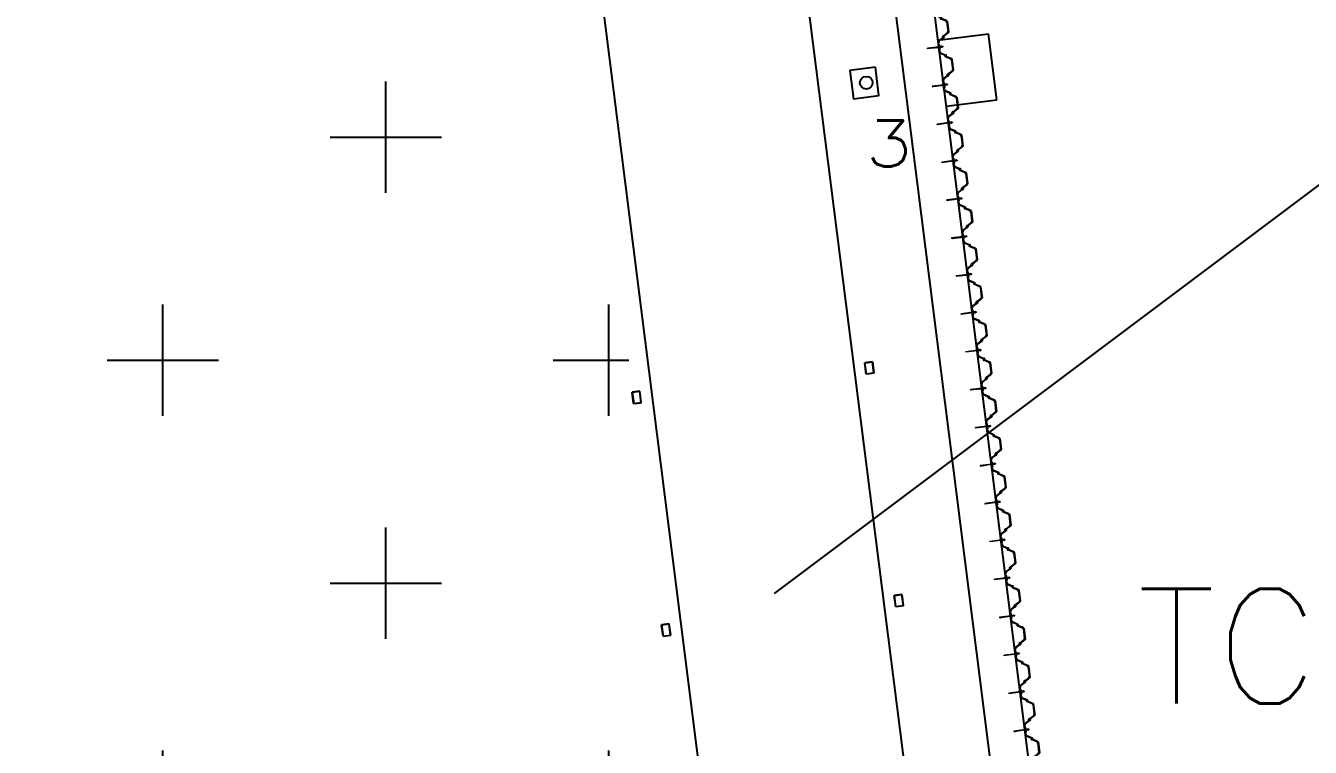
# Model space of a CAD drawing. Header units: inches. Extents: x 2621776591 to 2623670951, y 363331607 to 364354604.
# Drawn here: x 2622188886 to 2622239288, y 363606392 to 363634703 of the extents above; entities that cross this region are included whole.
import ezdxf

# ---------------------------------------------------------------- set-up
doc = ezdxf.new("R2010")
doc.units = ezdxf.units.IN
doc.header["$MEASUREMENT"] = 0
for name, pattern in [('ACAD_ISO10W100', [18, 12, -3, 0, -3]), ('BORDERX2', [3.5, 1, -0.5, 1, -0.5, 0, -0.5]), ('HIDDEN', [0.375, 0.25, -0.125])]:
    doc.linetypes.add(name, pattern=pattern)
for name, color, linetype in [('ANCHOR POINT', 7, 'Continuous'), ('BOLLARD', 1, 'Continuous'), ('Bollard Nos.', 7, 'Continuous'), ('DIM', 8, 'Continuous'), ('FENDER', 1, 'Continuous'), ('PIER', 7, 'Continuous'), ('SHEETPILE', 9, 'Continuous'), ('TEXT2', 1, 'Continuous'), ('TEXT3', 6, 'Continuous')]:
    doc.layers.add(name, color=color, linetype=linetype)
doc.layers.add('CRANE', color=7, linetype='Continuous', true_color=0x7f3f7f)
doc.styles.add('ROMANS', font='romans')
pattern_1 = [(345, (493164.883786, 2793723.2724025), (0.0024652514046, 0.009200443495403), [])]

# ---------------------------------------------------------------- blocks, each defined once
blk = doc.blocks.new('AU25D')
at = {"color": 7}
for p, q in [((-18, 10), (-18, 3)), ((-8, 10), (-8, 8)), ((7, -7), (-7, 6)), ((-6, 22), (18, 22)), ((-5, 12), (15, 12)), ((23, -18), (20, 8)), ((32, -14), (30, 12)), ((718, -14), (720, 12)), ((727, -18), (730, 8)), ((756, 22), (732, 22)), ((755, 12), (735, 12)), ((757, 7), (743, -6)), ((743, -7), (757, 6)), ((750, 10), (755, 10)), ((758, 10), (758, 8)), ((768, 10), (768, 3)), ((773, 18), (770, -8)), ((776, 28), (884, 213)), ((782, 14), (780, -12)), ((786, 24), (873, 174)), ((906, 225), (1344, 225)), ((938, 210), (1312, 210)), ((1474, 28), (1366, 213)), ((1464, 24), (1377, 174)), ((1468, 14), (1470, -12)), ((1477, 18), (1480, -8)), ((1493, 7), (1507, -6)), ((1500, 10), (1495, 10)), ((0, -10), (5, -10)), ((26, -28), (134, -213)), ((36, -24), (123, -174)), ((594, -225), (156, -225)), ((562, -210), (188, -210)), ((724, -28), (616, -213)), ((714, -24), (627, -174)), ((732, -10), (732, -3)), ((742, -10), (742, -8)), ((744, -22), (768, -22)), ((750, -10), (745, -10)), ((745, -12), (765, -12)), ((1506, -22), (1482, -22)), ((1505, -12), (1485, -12)), ((1508, -10), (1508, -8)), ((1518, -10), (1518, -3))]:
    blk.add_line(p, q, dxfattribs=at)
at = {"color": 4, "linetype": 'ACAD_ISO10W100'}
for p, q in [((5, 0), (-5, 0)), ((0, 5), (0, -5)), ((755, 0), (745, 0)), ((750, 5), (750, -5)), ((750, 5), (750, -5)), ((750, -5), (750, 5)), ((1495, 0), (1505, 0)), ((1500, -5), (1500, 5))]:
    blk.add_line(p, q, dxfattribs=at)
at = {"color": 7}
for centre, radius, start, end in [((-6, 10), 12, 90, 180), ((-8, 3), 10, 180, 220.5383), ((-5, 10), 3, 90, 180), ((-5, 8), 3, 180, 228), ((15, 8), 5, 5.711, 90), ((18, 10), 12, 5.711, 90), ((732, 10), 12, 90, 174.289), ((735, 8), 5, 90, 174.289), ((742, -3), 10, 139.4617, 180), ((750, -10), 20, 90, 139.4617), ((755, 10), 3, 0, 90), ((755, 8), 2.13, 312, 90), ((756, 10), 12, 0, 90), ((755, 8), 3, 312, 0), ((758, 3), 10, 319.4617, 0), ((798, 16), 25, 149.5537, 174.289), ((807, 12), 25, 149.5537, 174.289), ((938, 135), 75, 90, 149.5537), ((906, 200), 25, 90, 149.5537), ((1312, 135), 75, 30.4463, 90), ((1344, 200), 25, 30.4463, 90), ((1443, 12), 25, 5.711, 30.4463), ((1452, 16), 25, 5.711, 30.4463), ((1495, 8), 2.13, 90, 228), ((1500, -10), 20, 40.5383, 90), ((1508, -3), 10, 0, 40.5383), ((0, 10), 20, 220.5383, 270), ((5, -8), 2.13, 270, 48), ((48, -16), 25, 185.711, 210.4463), ((57, -12), 25, 185.711, 210.4463), ((188, -135), 75, 210.4463, 270), ((156, -200), 25, 210.4463, 270), ((562, -135), 75, 270, 329.5537), ((594, -200), 25, 270, 329.5537), ((693, -12), 25, 329.5537, 354.289), ((702, -16), 25, 329.5537, 354.289), ((744, -10), 12, 180, 270), ((745, -8), 3, 132, 180), ((745, -10), 3, 180, 270), ((745, -8), 2.13, 132, 270), ((750, 10), 20, 270, 319.4617), ((765, -8), 5, 270, 354.289), ((768, -10), 12, 270, 354.289), ((1482, -10), 12, 185.711, 270), ((1485, -8), 5, 185.711, 270), ((1505, -10), 3, 270, 0), ((1506, -10), 12, 270, 0), ((1505, -8), 3, 0, 48)]:
    blk.add_arc(centre, radius, start, end, dxfattribs=at)
blk = doc.blocks.new('A$C571E2E11')
at = {"lineweight": 0}
h = blk.add_hatch(dxfattribs=at)
h.set_pattern_fill('ANSI31', color=9, scale=0.003, angle=300, style=0)
h.set_pattern_definition(pattern_1)
h.paths.add_polyline_path([(0.348, 0.503), (0.327, 0.517), (0.316, 0.5), (0.337, 0.486)])
h = blk.add_hatch(dxfattribs=at)
h.set_pattern_fill('ANSI31', color=9, scale=0.003, angle=300, style=0)
h.set_pattern_definition(pattern_1)
h.paths.add_polyline_path([(0.272, 0.386), (0.251, 0.399), (0, 0.014), (0.021, 0)])
at = {"color": 9, "lineweight": 0}
for points in [[(0.306, 0.507), (0.251, 0.423)], [(0.306, 0.507), (0.348, 0.479)], [(0.327, 0.517), (0.316, 0.5)], [(0.327, 0.517), (0.348, 0.503)], [(0.251, 0.399), (0, 0.014)], [(0, 0.014), (0.021, 0)], [(0.272, 0.386), (0.021, 0)], [(0.188, 0.464), (0.177, 0.447)], [(0.177, 0.447), (0.345, 0.338)], [(0.188, 0.464), (0.262, 0.416)], [(0.316, 0.5), (0.262, 0.416)], [(0.262, 0.416), (0.356, 0.355)], [(0.337, 0.486), (0.283, 0.402)], [(0.348, 0.479), (0.293, 0.396)], [(0.348, 0.503), (0.337, 0.486)], [(0.356, 0.355), (0.345, 0.338)]]:
    blk.add_lwpolyline(points, dxfattribs=at)
for centre, start, end in [((0.309, 0.488), 61.3563, 134.13), ((0.329, 0.475), 339.8269, 52.6006)]:
    blk.add_arc(centre, 0.0139, start, end, dxfattribs=at)
blk = doc.blocks.new('SHEETPILE')
at = {"color": 9, "xscale": 0.0009999999659256785, "yscale": 0.0009999999659256785, "zscale": 0.0009999999659256785, "rotation": 326.9660295775478}
for p in [(471.045, -306.029), (472.303, -306.847), (473.56, -307.665), (474.818, -308.482), (476.075, -309.3), (477.333, -310.118), (478.591, -310.936), (479.848, -311.753), (481.106, -312.571), (482.363, -313.389), (483.621, -314.206), (484.878, -315.024), (486.136, -315.842), (487.393, -316.66), (488.651, -317.477), (489.908, -318.295), (491.166, -319.113), (492.423, -319.93), (493.681, -320.748), (494.938, -321.566)]:
    blk.add_blockref('AU25D', p, dxfattribs=at)
at = {"color": 9, "lineweight": 30, "rotation": 359.9875883989228}
for p in [(472.241, -307.62, 0), (473.499, -308.438, 0), (474.756, -309.256, 0), (476.014, -310.074, 0), (477.271, -310.891, 0), (478.529, -311.709, 0), (479.786, -312.527, 0), (481.044, -313.344, 0), (482.301, -314.162, 0), (483.559, -314.98, 0), (484.817, -315.797, 0), (486.074, -316.615, 0), (487.332, -317.433, 0), (488.589, -318.251, 0), (489.847, -319.068, 0), (491.104, -319.886, 0), (492.362, -320.704, 0), (493.619, -321.521, 0), (494.877, -322.339, 0)]:
    blk.add_blockref('A$C571E2E11', p, dxfattribs=at)
blk = doc.blocks.new('A$C6b66f7a2')
at = {"layer": 'BOLLARD'}
blk.add_lwpolyline([(2622222223, 363633071), (2622221221, 363632944), (2622221360, 363631838), (2622222362, 363631965)], close=True, dxfattribs=at)
blk.add_circle((2622221866, 363632464), 250, dxfattribs=at)
at = {"layer": 'FENDER'}
for p, q in [((2622224679, 363634129), (2622226664, 363634380)), ((2622226989, 363631800), (2622226664, 363634380)), ((2622225005, 363631550), (2622226989, 363631800))]:
    blk.add_line(p, q, dxfattribs=at)
at = {"layer": 'Bollard Nos.', "style": 'ROMANS', "width": 1.2}
blk.add_text('3', height=1800, dxfattribs=at).set_placement((2622221829, 363629183))
blk = doc.blocks.new('A$Cf8f52d6a')
h = blk.add_hatch()
h.set_pattern_fill('CROSS', color=190, scale=35000)
h.set_pattern_definition([(0, (-2621516680, -363862179.5), (8750, 8750), [4375, -13125]), (90, (-2621514493, -363864367), (-8750, 8750), [4375, -13125])])
h.paths.add_polyline_path([(41726, -330566), (0, 0), (-29009, -3662), (-10701, -146414), (-5938, -155638), (-4284, -168533), (-6565, -178661), (12921, -330566)])

msp = doc.modelspace()

# ---------------------------------------------------------------- linework, layer by layer
at = {"color": 2, "elevation": 0}
msp.add_lwpolyline([(2622274244.3, 363654436.2), (2622218250.9, 363612427.4)], dxfattribs=at)
at = {"layer": 'ANCHOR POINT'}
for p, q in [((2622221811, 363621476), (2622222108.7, 363621513.6)), ((2622221867.5, 363621029.6), (2622221811, 363621476)), ((2622222111.5, 363621514.1), (2622221813.9, 363621476.4)), ((2622221870.3, 363621030), (2622221813.9, 363621476.4)), ((2622222108.7, 363621513.6), (2622222165.1, 363621067.2)), ((2622222168, 363621067.6), (2622222111.5, 363621514.1)), ((2622222165.1, 363621067.2), (2622221867.5, 363621029.6)), ((2622222168, 363621067.6), (2622221870.3, 363621030)), ((2622212681.7, 363620321.7), (2622212979.3, 363620359.4)), ((2622212738.1, 363619875.3), (2622212681.7, 363620321.7)), ((2622212982.2, 363620359.7), (2622212684.5, 363620322)), ((2622212684.5, 363620322), (2622212741, 363619875.6)), ((2622213035.8, 363619912.9), (2622212979.3, 363620359.4)), ((2622213038.6, 363619913.2), (2622212982.2, 363620359.7)), ((2622212738.1, 363619875.3), (2622213035.8, 363619912.9)), ((2622212741, 363619875.6), (2622213038.6, 363619913.2)), ((2622222965.4, 363612348.7), (2622223263, 363612386.4)), ((2622223021.9, 363611902.3), (2622222965.4, 363612348.7)), ((2622223265.9, 363612386.8), (2622222968.3, 363612349.1)), ((2622223024.7, 363611902.7), (2622222968.3, 363612349.1)), ((2622223263, 363612386.4), (2622223319.5, 363611939.9)), ((2622223322.4, 363611940.3), (2622223265.9, 363612386.8)), ((2622223319.5, 363611939.9), (2622223021.9, 363611902.3)), ((2622223322.4, 363611940.3), (2622223024.7, 363611902.7)), ((2622213835.5, 363611194.4), (2622214133.1, 363611232)), ((2622213891.9, 363610747.9), (2622213835.5, 363611194.4)), ((2622214136, 363611232.3), (2622213838.3, 363611194.7)), ((2622213838.3, 363611194.7), (2622213894.8, 363610748.2)), ((2622214189.5, 363610785.5), (2622214133.1, 363611232)), ((2622214192.4, 363610785.8), (2622214136, 363611232.3)), ((2622213891.9, 363610747.9), (2622214189.5, 363610785.5)), ((2622213894.8, 363610748.2), (2622214192.4, 363610785.8))]:
    msp.add_line(p, q, dxfattribs=at)
at = {"layer": 'CRANE', "color": 82, "linetype": 'BORDERX2', "true_color": 0x33cc00}
msp.add_circle((2622218250.9, 363612427.4, 0), 70000, dxfattribs=at)
at = {"layer": 'CRANE', "color": 82, "linetype": 'HIDDEN', "ltscale": 3, "true_color": 0x33cc00}
msp.add_arc((2622219242.8, 363605546.1, 0), 61666.4, 187.186938, 7.186938, dxfattribs=at)
at = {"layer": 'FENDER'}
for p, q in [((2622224679.4, 363634129.5), (2622226663.6, 363634379.9)), ((2622226989.2, 363631800.4), (2622226663.6, 363634379.9)), ((2622225005, 363631549.9), (2622226989.2, 363631800.4))]:
    msp.add_line(p, q, dxfattribs=at)
at = {"layer": 'PIER'}
for p, q in [((2622237748.7, 363530591), (2622154132, 364193027.6)), ((2622236260.4, 363530403.2), (2622152831.8, 364191349.6))]:
    msp.add_line(p, q, dxfattribs=at)
at = {"layer": 'TEXT2'}
for p, q in [((2622151194.8, 364176374.2), (2622226613.1, 363579913.6)), ((2622143258, 364175370.6), (2622218676.3, 363578910))]:
    msp.add_line(p, q, dxfattribs=at)

# ---------------------------------------------------------------- block references
at = {"color": 190}
msp.add_blockref('A$Cf8f52d6a', (2622182171.5, 363862179.5), dxfattribs=at)
at = {"layer": 'DIM'}
msp.add_blockref('A$C6b66f7a2', (0, 0), dxfattribs=at)
at = {"layer": 'SHEETPILE', "color": 10, "linetype": 'Continuous', "xscale": 999.9999629246952, "yscale": 999.99999995941, "zscale": 999.9999999999998, "rotation": 310.2281254504237}
msp.add_blockref('SHEETPILE', (2622154132, 364193027.6, 0), dxfattribs=at)

# ---------------------------------------------------------------- next in the draw order: texts
at = {"layer": 'TEXT3', "insert": (2622242325.8, 363610361.3), "char_height": 4500, "attachment_point": 5, "style": 'ROMANS', "bg_fill": 3, "box_fill_scale": 1.3, "bg_fill_color": 256, "bg_fill_transparency": 0}
msp.add_mtext('\\A1;TC-E3', dxfattribs=at)

doc.saveas('drawing.dxf')
